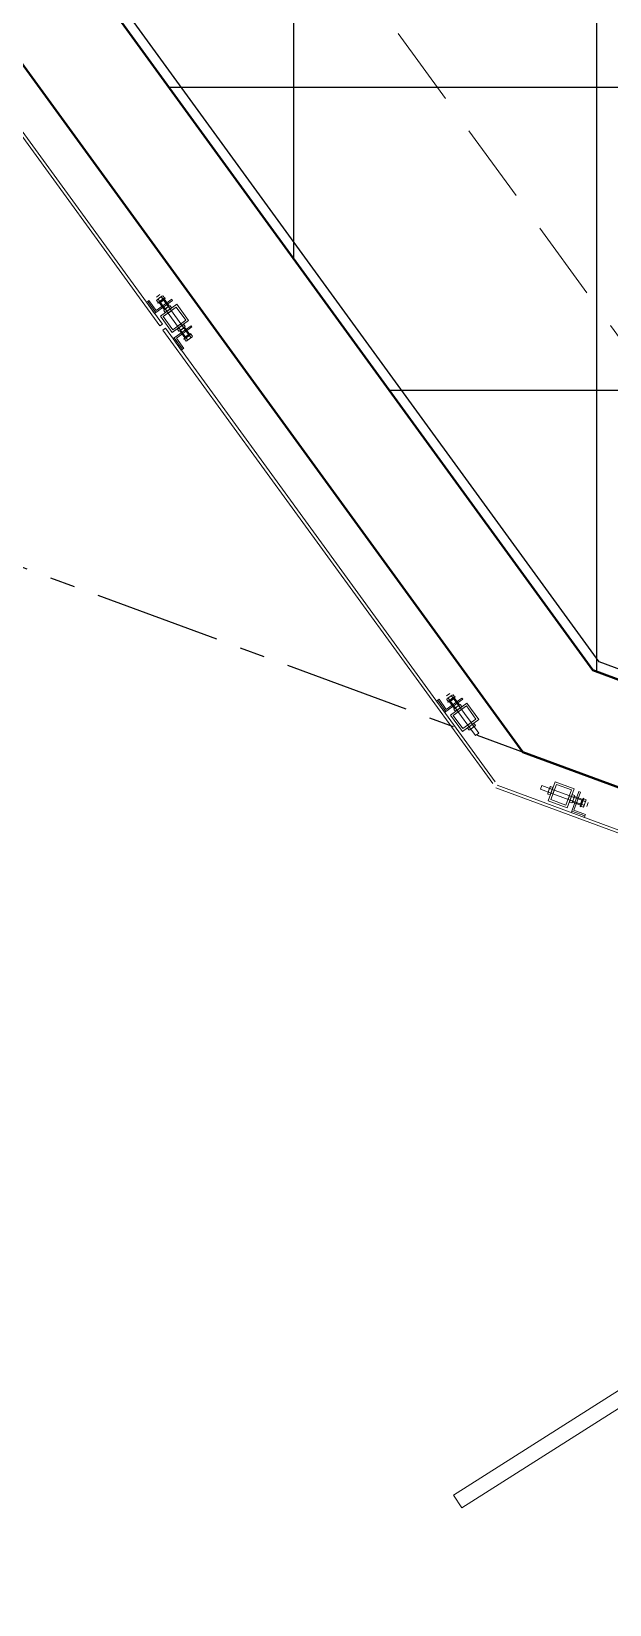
# Model space of a CAD drawing. Header units: millimetres. Extents: x 933584 to 974011, y 4545988 to 4553664.
# Drawn here: x 946496 to 946610.4, y 4550285.5 to 4550596.7 of the extents above; entities that cross this region are included whole.
import ezdxf

# ---------------------------------------------------------------- set-up
doc = ezdxf.new("R2010")
doc.units = ezdxf.units.MM
for name, pattern in [('568_AVN_KES_01$0$HIDDEN', [0.375, 0.25, -0.125]), ('CENTER', [2, 1.25, -0.25, 0.25, -0.25]), ('HIDDEN', [9.525, 6.35, -3.175]), ('HIDDEN2', [4.7625, 3.175, -1.5875])]:
    doc.linetypes.add(name, pattern=pattern)
doc.layers.get('0').update_dxf_attribs({"color": 255})
for name, color, linetype in [('0-CSX-CXS_20', 14, 'CENTER'), ('0-HSL-SLD', 252, 'Continuous'), ('0-LNS-SLN', 6, 'Continuous'), ('0-LNS-SPL', 13, '568_AVN_KES_01$0$HIDDEN')]:
    doc.layers.add(name, color=color, linetype=linetype)
for name, color, linetype, lineweight in [('2-SPS-IBW', 5, 'Continuous', 40), ('al', 7, 'Continuous', 5), ('CM', 4, 'Continuous', 5), ('mimariKIRIS', 251, 'HIDDEN2', 0), ('PL', 1, 'Continuous', 5), ('SFP CAM', 8, 'Continuous', 9), ('VD', 11, 'Continuous', 5), ('VDK', 11, 'HIDDEN', 5)]:
    doc.layers.add(name, color=color, linetype=linetype, lineweight=lineweight)

# ---------------------------------------------------------------- blocks, each defined once
blk = doc.blocks.new('ZVBXZDVB')
at = {"layer": '0-CSX-CXS_20', "ltscale": 20}
blk.add_lwpolyline([(933721.5, 4552054.44), (934876.25, 4551628.21)], dxfattribs=at)
blk = doc.blocks.new('xcvxcbv-flatten-1')
at = {"layer": '2-SPS-IBW'}
blk.add_lwpolyline([(934013, 4550609.59), (933993.28, 4550616.86), (933863.85, 4550794.73), (933863.85, 4550923.49), (933966.85, 4550923.49), (933966.85, 4550975.49), (933863.85, 4550975.49), (933863.85, 4550990.49), (933981.85, 4550990.49), (933981.85, 4550877.49), (933882.35, 4550877.49), (933882.35, 4550804.49), (934007.08, 4550633.09), (934019.92, 4550628.36), (934013, 4550609.59)], dxfattribs=at)
blk = doc.blocks.new('XCVBXCVBXZ-flatten-1')
at = {"layer": 'al'}
for points in [[(933920.59, 4553541.11), (933918.97, 4553543.34), (933919.21, 4553543.52), (933920.66, 4553541.53), (933923.74, 4553543.77), (933923.91, 4553543.53)], [(933920.59, 4553541.11), (933918.97, 4553543.34), (933919.21, 4553543.52), (933920.66, 4553541.53), (933923.74, 4553543.77), (933923.91, 4553543.53)], [(933923.83, 4553537.17), (933927.08, 4553539.52), (933924.72, 4553542.76), (933921.48, 4553540.4)], [(933923.83, 4553537.17), (933927.08, 4553539.52), (933924.72, 4553542.76), (933921.48, 4553540.4)], [(933923.92, 4553537.72), (933926.52, 4553539.61), (933924.64, 4553542.2), (933922.04, 4553540.31)], [(933923.92, 4553537.72), (933926.52, 4553539.61), (933924.64, 4553542.2), (933922.04, 4553540.31)], [(933924.24, 4553536.1), (933925.86, 4553533.87), (933926.11, 4553534.04), (933924.66, 4553536.03), (933927.74, 4553538.27), (933927.56, 4553538.52)], [(933924.24, 4553536.1), (933925.86, 4553533.87), (933926.11, 4553534.04), (933924.66, 4553536.03), (933927.74, 4553538.27), (933927.56, 4553538.52)], [(933978.03, 4553462.18), (933976.41, 4553464.41), (933976.65, 4553464.59), (933978.1, 4553462.6), (933981.18, 4553464.84), (933981.36, 4553464.6)], [(933978.03, 4553462.18), (933976.41, 4553464.41), (933976.65, 4553464.59), (933978.1, 4553462.6), (933981.18, 4553464.84), (933981.36, 4553464.6)], [(933981.28, 4553458.23), (933984.52, 4553460.59), (933982.17, 4553463.83), (933978.92, 4553461.47)], [(933981.28, 4553458.23), (933984.52, 4553460.59), (933982.17, 4553463.83), (933978.92, 4553461.47)], [(933981.37, 4553458.79), (933983.96, 4553460.68), (933982.08, 4553463.27), (933979.48, 4553461.38)], [(933981.37, 4553458.79), (933983.96, 4553460.68), (933982.08, 4553463.27), (933979.48, 4553461.38)], [(933998.27, 4553444.51), (933999.66, 4553448.27), (934003.41, 4553446.89), (934002.02, 4553443.13)], [(933998.27, 4553444.51), (933999.66, 4553448.27), (934003.41, 4553446.89), (934002.02, 4553443.13)], [(933998.78, 4553444.75), (933999.89, 4553447.76), (934002.9, 4553446.65), (934001.78, 4553443.64)], [(933998.78, 4553444.75), (933999.89, 4553447.76), (934002.9, 4553446.65), (934001.78, 4553443.64)], [(934002.95, 4553442.47), (934005.54, 4553441.51), (934005.64, 4553441.79), (934003.33, 4553442.64), (934004.65, 4553446.22), (934004.37, 4553446.32)], [(934002.95, 4553442.47), (934005.54, 4553441.51), (934005.64, 4553441.79), (934003.33, 4553442.64), (934004.65, 4553446.22), (934004.37, 4553446.32)]]:
    blk.add_lwpolyline(points, close=True, dxfattribs=at)
at = {"layer": 'CM'}
for p, q in [((933921.39, 4553538.48), (933856.08, 4553628.23)), ((933921.88, 4553538.83), (933856.56, 4553628.58)), ((933921.88, 4553538.83), (933921.39, 4553538.48)), ((933921.39, 4553538.48), (933921.88, 4553538.83)), ((933922.47, 4553538.02), (933921.98, 4553537.67)), ((933921.98, 4553537.67), (933922.47, 4553538.02)), ((933987.3, 4553447.92), (933921.98, 4553537.67)), ((933987.78, 4553448.27), (933922.47, 4553538.02)), ((934086.89, 4553410.52), (933987.93, 4553447.05)), ((934087.1, 4553411.08), (933988.14, 4553447.61))]:
    blk.add_line(p, q, dxfattribs=at)
at = {"layer": 'PL'}
for points in [[(933918.97, 4553543.34), (933918.72, 4553543.17), (933920.35, 4553540.93), (933920.59, 4553541.11)], [(933918.97, 4553543.34), (933918.72, 4553543.17), (933920.35, 4553540.93), (933920.59, 4553541.11)], [(933923.24, 4553542.42), (933922.21, 4553543.82), (933921.24, 4553543.12), (933922.26, 4553541.71)], [(933926.29, 4553538.21), (933927.32, 4553536.81), (933926.35, 4553536.1), (933925.32, 4553537.51)], [(933925.86, 4553533.87), (933925.62, 4553533.69), (933924, 4553535.92), (933924.24, 4553536.1)], [(933925.86, 4553533.87), (933925.62, 4553533.69), (933924, 4553535.92), (933924.24, 4553536.1)], [(933976.41, 4553464.41), (933976.17, 4553464.23), (933977.79, 4553462), (933978.03, 4553462.18)], [(933976.41, 4553464.41), (933976.17, 4553464.23), (933977.79, 4553462), (933978.03, 4553462.18)], [(933980.68, 4553463.48), (933979.65, 4553464.89), (933978.68, 4553464.18), (933979.71, 4553462.78)], [(934003.48, 4553445.36), (934005.12, 4553444.76), (934004.7, 4553443.64), (934003.07, 4553444.24)], [(934005.54, 4553441.51), (934005.43, 4553441.23), (934002.84, 4553442.18), (934002.95, 4553442.47)], [(934005.54, 4553441.51), (934005.43, 4553441.23), (934002.84, 4553442.18), (934002.95, 4553442.47)]]:
    blk.add_lwpolyline(points, close=True, dxfattribs=at)
at = {"layer": 'SFP CAM', "color": 252}
blk.add_lwpolyline([(933981.15, 4553304.58), (934065.61, 4553358.12), (934064, 4553360.65), (933979.55, 4553307.11)], close=True, dxfattribs=at)
at = {"layer": 'VD'}
for points in [[(933920.73, 4553543.5), (933921.02, 4553543.1), (933921.3, 4553543.31), (933921.34, 4553543.34), (933921.05, 4553543.74, 0.327274)], [(933920.85, 4553543.67, -0.159188), (933921.05, 4553543.74, -0.080739), (933921.33, 4553544.02)], [(933921.33, 4553544.02, -0.080459), (933921.68, 4553544.2, -0.158616), (933921.8, 4553544.37)], [(933921.68, 4553544.2), (933921.97, 4553543.8), (933922.29, 4553544.03), (933922, 4553544.43, 0.327274)], [(933922.15, 4553541.55), (933922.44, 4553541.15), (933922.72, 4553541.35), (933922.76, 4553541.38), (933922.47, 4553541.78, 0.327274)], [(933922.27, 4553541.72, -0.159188), (933922.47, 4553541.78, -0.080739), (933922.75, 4553542.06)], [(933922.75, 4553542.06, -0.080459), (933923.1, 4553542.24, -0.158616), (933923.23, 4553542.41)], [(933923.1, 4553542.24), (933923.4, 4553541.84), (933923.71, 4553542.07), (933923.42, 4553542.47, 0.327274)], [(933925.13, 4553537.45), (933924.84, 4553537.85), (933925.12, 4553538.05), (933925.16, 4553538.08), (933925.45, 4553537.68, -0.327274)], [(933925.33, 4553537.51, 0.159188), (933925.45, 4553537.68, 0.080739), (933925.81, 4553537.86)], [(933926.09, 4553538.14), (933925.8, 4553538.54), (933926.11, 4553538.78), (933926.4, 4553538.37, -0.327274)], [(933925.81, 4553537.86, 0.080459), (933926.09, 4553538.14, 0.158616), (933926.28, 4553538.21)], [(933926.56, 4553535.49), (933926.27, 4553535.89), (933926.55, 4553536.1), (933926.59, 4553536.13), (933926.88, 4553535.72, -0.327274)], [(933926.76, 4553535.56, 0.159188), (933926.88, 4553535.72, 0.080739), (933927.23, 4553535.9)], [(933927.51, 4553536.19), (933927.22, 4553536.59), (933927.54, 4553536.82), (933927.83, 4553536.42, -0.327274)], [(933927.23, 4553535.9, 0.080459), (933927.51, 4553536.19, 0.158616), (933927.71, 4553536.25)], [(933978.77, 4553465.09, -0.080459), (933979.12, 4553465.27, -0.158616), (933979.24, 4553465.43)], [(933979.12, 4553465.27), (933979.42, 4553464.86), (933979.73, 4553465.1), (933979.44, 4553465.5, 0.327274)], [(933978.17, 4553464.57), (933978.46, 4553464.17), (933978.74, 4553464.37), (933978.78, 4553464.4), (933978.49, 4553464.8, 0.327274)], [(933978.29, 4553464.74, -0.159188), (933978.49, 4553464.8, -0.080739), (933978.77, 4553465.09)], [(933979.6, 4553462.61), (933979.89, 4553462.21), (933980.17, 4553462.42), (933980.2, 4553462.45), (933979.91, 4553462.85, 0.327274)], [(933979.72, 4553462.78, -0.159188), (933979.91, 4553462.85, -0.080739), (933980.19, 4553463.13)], [(933980.19, 4553463.13, -0.080459), (933980.55, 4553463.31, -0.158616), (933980.67, 4553463.48)], [(933980.55, 4553463.31), (933980.84, 4553462.91), (933981.16, 4553463.14), (933980.87, 4553463.54, 0.327274)], [(933982.58, 4553458.52), (933982.29, 4553458.92), (933982.57, 4553459.12), (933982.6, 4553459.15), (933982.9, 4553458.75, -0.327274)], [(933983.53, 4553459.21), (933983.24, 4553459.61), (933983.56, 4553459.84), (933983.85, 4553459.44, -0.327274)], [(933983.25, 4553458.93, 0.080459), (933983.53, 4553459.21, 0.158616), (933983.73, 4553459.27)], [(933982.77, 4553458.58, 0.159188), (933982.9, 4553458.75, 0.080739), (933983.25, 4553458.93)], [(933998.4, 4553446.6, -0.080459), (933998.6, 4553446.95, -0.158616), (933998.6, 4553447.15)], [(933998.6, 4553446.95), (933999.06, 4553446.78), (933999.2, 4553447.14), (933998.73, 4553447.32, 0.327274)], [(933998.19, 4553445.84), (933998.65, 4553445.67), (933998.77, 4553445.99), (933998.79, 4553446.04), (933998.32, 4553446.21, 0.327274)], [(933998.2, 4553446.05, -0.159188), (933998.33, 4553446.21, -0.080739), (933998.4, 4553446.6)], [(934002.94, 4553444.09), (934002.48, 4553444.26), (934002.6, 4553444.58), (934002.61, 4553444.63), (934003.08, 4553444.45, -0.327274)], [(934003.35, 4553445.19), (934002.89, 4553445.36), (934003.02, 4553445.73), (934003.49, 4553445.56, -0.327274)], [(934003.07, 4553444.25, 0.159188), (934003.08, 4553444.46, 0.080739), (934003.28, 4553444.8)], [(934003.28, 4553444.8, 0.080459), (934003.35, 4553445.19, 0.158616), (934003.48, 4553445.35)], [(934005.21, 4553443.25), (934004.75, 4553443.42), (934004.87, 4553443.74), (934004.89, 4553443.79), (934005.35, 4553443.62, -0.327274)], [(934005.62, 4553444.35), (934005.16, 4553444.52), (934005.29, 4553444.89), (934005.76, 4553444.72, -0.327274)], [(934005.34, 4553443.41, 0.159188), (934005.35, 4553443.62, 0.080739), (934005.55, 4553443.96)], [(934005.55, 4553443.96, 0.080459), (934005.62, 4553444.35, 0.158616), (934005.75, 4553444.51)]]:
    blk.add_lwpolyline(points, format="xyb", close=True, dxfattribs=at)
for points in [[(933920.95, 4553543.05), (933921.02, 4553542.96), (933921.37, 4553543.21), (933921.3, 4553543.31)], [(933921.3, 4553543.31), (933921.37, 4553543.21), (933922.08, 4553543.73), (933922.01, 4553543.83)], [(933922.01, 4553543.83), (933922.08, 4553543.73), (933922.43, 4553543.98), (933922.36, 4553544.08)], [(933927.26, 4553536.62), (933927.19, 4553536.71), (933927.54, 4553536.97), (933927.61, 4553536.87)], [(933926.2, 4553535.84), (933926.13, 4553535.94), (933926.48, 4553536.19), (933926.55, 4553536.1)], [(933926.55, 4553536.1), (933926.48, 4553536.19), (933927.19, 4553536.71), (933927.26, 4553536.62)], [(933978.39, 4553464.12), (933978.46, 4553464.02), (933978.81, 4553464.28), (933978.74, 4553464.37)], [(933978.74, 4553464.37), (933978.81, 4553464.28), (933979.52, 4553464.8), (933979.45, 4553464.89)], [(933979.45, 4553464.89), (933979.52, 4553464.8), (933979.87, 4553465.05), (933979.8, 4553465.15)], [(934004.72, 4553443.34), (934004.61, 4553443.38), (934004.76, 4553443.79), (934004.87, 4553443.74)], [(934004.87, 4553443.74), (934004.76, 4553443.79), (934005.06, 4553444.61), (934005.17, 4553444.57)], [(934005.17, 4553444.57), (934005.06, 4553444.61), (934005.21, 4553445.02), (934005.32, 4553444.97)]]:
    blk.add_lwpolyline(points, close=True, dxfattribs=at)
for points in [[(933921.34, 4553543.34), (933921.97, 4553543.8), (933921.68, 4553544.2, 0.162646), (933921.05, 4553543.74), (933921.34, 4553543.34)], [(933922.76, 4553541.38), (933923.4, 4553541.84), (933923.1, 4553542.24, 0.162646), (933922.47, 4553541.78), (933922.76, 4553541.38)], [(933925.16, 4553538.08), (933925.8, 4553538.54), (933926.09, 4553538.14, -0.162646), (933925.45, 4553537.68), (933925.16, 4553538.08)], [(933926.59, 4553536.13), (933927.22, 4553536.59), (933927.51, 4553536.19, -0.162646), (933926.88, 4553535.72), (933926.59, 4553536.13)], [(933978.78, 4553464.4), (933979.42, 4553464.86), (933979.12, 4553465.27, 0.162646), (933978.49, 4553464.8), (933978.78, 4553464.4)], [(933980.2, 4553462.45), (933980.84, 4553462.91), (933980.55, 4553463.31, 0.162646), (933979.91, 4553462.85), (933980.2, 4553462.45)], [(933982.6, 4553459.15), (933983.24, 4553459.61), (933983.53, 4553459.21, -0.162646), (933982.9, 4553458.75), (933982.6, 4553459.15)], [(933998.79, 4553446.04), (933999.06, 4553446.78), (933998.6, 4553446.95, 0.162646), (933998.33, 4553446.21), (933998.79, 4553446.04)], [(934002.61, 4553444.63), (934002.89, 4553445.36), (934003.35, 4553445.19, -0.162646), (934003.08, 4553444.46), (934002.61, 4553444.63)], [(934004.89, 4553443.79), (934005.16, 4553444.52), (934005.62, 4553444.35, -0.162646), (934005.35, 4553443.62), (934004.89, 4553443.79)]]:
    blk.add_lwpolyline(points, format="xyb", dxfattribs=at)
at = {"layer": 'VDK'}
for p, q in [((933921.35, 4553544.67), (933920.7, 4553544.2)), ((933924.9, 4553538.43), (933920.7, 4553544.2)), ((933925.54, 4553538.9), (933921.35, 4553544.67)), ((933978.79, 4553465.73), (933978.14, 4553465.26)), ((933982.99, 4553459.97), (933978.79, 4553465.73)), ((933982.34, 4553459.5), (933978.14, 4553465.26)), ((933999.2, 4553445.88), (934005.89, 4553443.41)), ((933999.48, 4553446.63), (934006.16, 4553444.16)), ((934006.16, 4553444.16), (934005.89, 4553443.41))]:
    blk.add_line(p, q, dxfattribs=at)
for points in [[(933921.48, 4553543.12), (933923.01, 4553541.02), (933923.66, 4553541.49), (933922.13, 4553543.59)], [(933926.43, 4553536.33), (933924.9, 4553538.43), (933925.54, 4553538.9), (933927.07, 4553536.8)], [(933978.93, 4553464.19), (933980.46, 4553462.09), (933981.1, 4553462.56), (933979.57, 4553464.66)], [(933983.87, 4553457.4), (933982.34, 4553459.5), (933982.99, 4553459.97), (933984.52, 4553457.87)], [(933996.76, 4553446.78), (933999.2, 4553445.88), (933999.48, 4553446.63), (933997.04, 4553447.53)], [(934004.64, 4553443.87), (934002.2, 4553444.77), (934002.48, 4553445.52), (934004.92, 4553444.62)]]:
    blk.add_lwpolyline(points, close=True, dxfattribs=at)
blk = doc.blocks.new('vbxcb')
at = {"layer": 'mimariKIRIS', "ltscale": 5}
blk.add_lwpolyline([(942590.28, 4549378.4), (942466.16, 4549548.96), (942466.16, 4549896.91)], dxfattribs=at)
blk = doc.blocks.new('dbcxbxcbcxb')
at = {"layer": '0-HSL-SLD'}
for points in [[(941172.37, 4550712.75), (941172.37, 4550551.75)], [(941232.37, 4550712.75), (941232.37, 4550470.07)], [(941147.62, 4550585.75), (941536.12, 4550585.75)], [(941191.29, 4550525.75), (941291.18, 4550525.75)]]:
    blk.add_lwpolyline(points, dxfattribs=at)

msp = doc.modelspace()

# ---------------------------------------------------------------- linework, layer by layer
at = {"layer": '0-LNS-SPL', "linetype": 'ByBlock', "ltscale": 0.5}
msp.add_lwpolyline([(947267.85, 4550294.61), (947196.85, 4550294.61), (947196.85, 4550286.53), (946629.13, 4550496.33), (946618.74, 4550468.18), (946608.34, 4550472.02), (946484.35, 4550642.4), (946484.35, 4550712.75), (946583.85, 4550712.75), (946583.85, 4550829.75), (946461.85, 4550829.75), (946461.85, 4550826.35)], dxfattribs=at)

# ---------------------------------------------------------------- block references
for name, p in [('XCVBXCVBXZ-flatten-1', (12600, -3000)), ('xcvxcbv-flatten-1', (12600, -162.74)), ('vbxcb', (4057.69, 1108.84)), ('dbcxbxcbcxb', (5375.48, 0))]:
    msp.add_blockref(name, p)
at = {"layer": '0-LNS-SLN'}
msp.add_blockref('ZVBXZDVB', (12600, -1500), dxfattribs=at)

doc.saveas('drawing.dxf')
